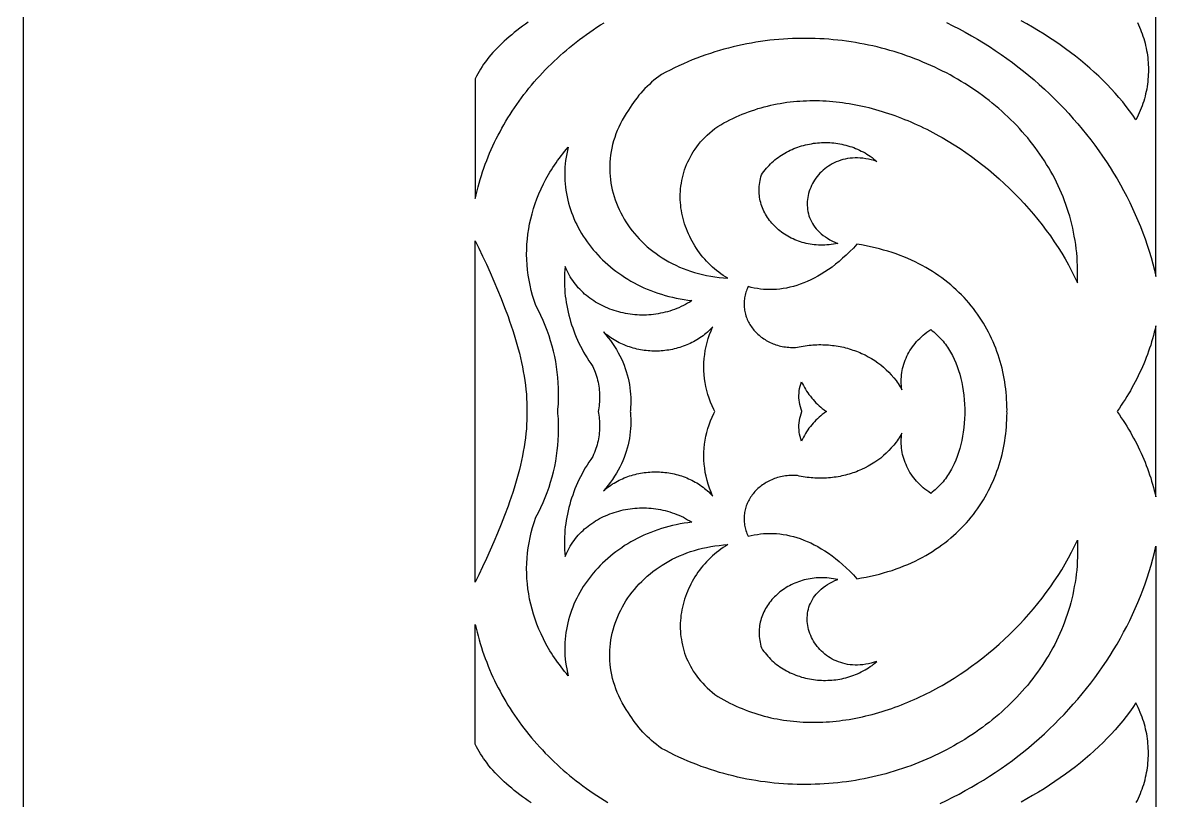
# Model space of a CAD drawing. Extents: x 599 to 929, y 27 to 457.
# Drawn here: x 599.4 to 701.4, y 208 to 276.8 of the extents above; entities that cross this region are included whole.
import ezdxf

# ---------------------------------------------------------------- set-up
doc = ezdxf.new("R2010")
doc.units = 0
doc.layers.add('LAYER_1', color=18, linetype='CONTINUOUS')

msp = doc.modelspace()

# ---------------------------------------------------------------- linework, layer by layer
at = {"layer": 'LAYER_1'}
for points in [[(599.39, 457.44), (599.39, 27.44), (929.39, 27.44), (929.39, 457.44)], [(692.73, 253.83), (692.75, 254.21), (692.75, 254.6), (692.75, 254.98), (692.74, 255.36), (692.72, 255.73), (692.7, 256.11), (692.67, 256.48), (692.63, 256.85), (692.58, 257.22), (692.53, 257.58), (692.46, 257.95), (692.4, 258.31), (692.32, 258.66), (692.24, 259.02), (692.15, 259.37), (692.05, 259.72), (691.95, 260.07), (691.83, 260.41), (691.72, 260.75), (691.59, 261.09), (691.46, 261.43), (691.33, 261.76), (691.18, 262.09), (691.03, 262.42), (690.88, 262.74), (690.72, 263.06), (690.55, 263.38), (690.38, 263.7), (690.2, 264.01), (690.01, 264.32), (689.82, 264.62), (689.62, 264.92), (689.42, 265.22), (689.21, 265.52), (689, 265.81), (688.78, 266.09), (688.56, 266.38), (688.33, 266.66), (688.09, 266.94), (687.85, 267.21), (687.61, 267.48), (687.36, 267.75), (687.11, 268.01), (686.85, 268.27), (686.58, 268.52), (686.32, 268.77), (686.04, 269.02), (685.77, 269.26), (685.48, 269.5), (685.2, 269.74), (684.91, 269.97), (684.61, 270.2), (684.32, 270.42), (684.01, 270.64), (683.71, 270.85), (683.4, 271.06), (683.08, 271.27), (682.77, 271.47), (682.45, 271.66), (682.12, 271.86), (681.79, 272.04), (681.46, 272.23), (681.13, 272.41), (680.79, 272.58), (680.45, 272.75), (680.1, 272.91), (679.76, 273.07), (679.41, 273.23), (679.05, 273.38), (678.7, 273.53), (678.34, 273.67), (677.98, 273.8), (677.61, 273.93), (677.25, 274.06), (676.88, 274.18), (676.51, 274.3), (676.13, 274.41), (675.76, 274.51), (675.38, 274.61), (675, 274.71), (674.62, 274.8), (674.24, 274.88), (673.85, 274.96), (673.46, 275.03), (673.08, 275.1), (672.69, 275.16), (672.29, 275.22), (671.9, 275.27), (671.51, 275.32), (671.11, 275.35), (670.72, 275.39), (670.32, 275.42), (669.92, 275.44), (669.52, 275.46), (669.12, 275.47), (668.72, 275.47), (668.32, 275.47), (667.91, 275.47), (667.51, 275.45), (667.1, 275.43), (666.7, 275.41), (666.3, 275.38), (665.89, 275.34), (665.49, 275.3), (665.08, 275.25), (664.68, 275.19), (664.27, 275.13), (663.87, 275.06), (663.46, 274.98), (663.06, 274.9), (662.65, 274.81), (662.25, 274.72), (661.84, 274.61), (661.44, 274.51), (661.04, 274.39), (660.64, 274.27), (660.24, 274.14), (659.84, 274.01), (659.44, 273.86), (659.04, 273.71), (658.64, 273.56), (658.25, 273.4), (657.85, 273.23), (657.46, 273.05), (657.07, 272.86), (656.68, 272.67), (656.29, 272.47), (655.9, 272.27), (655.68, 272.11), (655.46, 271.94), (655.25, 271.76), (655.04, 271.59), (654.84, 271.4), (654.64, 271.22), (654.45, 271.03), (654.27, 270.83), (654.09, 270.63), (653.92, 270.43), (653.75, 270.22), (653.59, 270.01), (653.43, 269.8), (653.28, 269.58), (653.14, 269.35), (653, 269.13), (652.8, 268.83), (652.62, 268.53), (652.44, 268.23), (652.28, 267.93), (652.13, 267.62), (652, 267.31), (651.88, 267.01), (651.77, 266.7), (651.67, 266.39), (651.59, 266.07), (651.51, 265.76), (651.45, 265.45), (651.41, 265.14), (651.37, 264.83), (651.35, 264.51), (651.33, 264.2), (651.33, 263.89), (651.34, 263.58), (651.36, 263.28), (651.4, 262.97), (651.44, 262.66), (651.49, 262.36), (651.56, 262.06), (651.63, 261.76), (651.72, 261.47), (651.82, 261.17), (651.92, 260.88), (652.04, 260.59), (652.17, 260.31), (652.3, 260.03), (652.45, 259.76), (652.6, 259.48), (652.77, 259.22), (652.94, 258.95), (653.12, 258.69), (653.32, 258.44), (653.52, 258.19), (653.73, 257.95), (653.94, 257.71), (654.17, 257.48), (654.41, 257.25), (654.65, 257.03), (654.9, 256.82), (655.16, 256.62), (655.43, 256.42), (655.7, 256.22), (655.98, 256.04), (656.27, 255.86), (656.57, 255.69), (656.87, 255.53), (657.18, 255.38), (657.5, 255.23), (657.82, 255.1), (658.15, 254.97), (658.49, 254.85), (658.84, 254.74), (659.19, 254.65), (659.54, 254.56), (659.9, 254.48), (660.27, 254.41), (660.64, 254.35), (661.02, 254.3), (661.41, 254.26), (661.8, 254.24), (661.59, 254.36), (661.38, 254.49), (661.18, 254.63), (660.99, 254.77), (660.79, 254.92), (660.61, 255.07), (660.42, 255.23), (660.25, 255.4), (660.07, 255.57), (659.91, 255.74), (659.74, 255.92), (659.58, 256.11), (659.43, 256.29), (659.28, 256.49), (659.14, 256.68), (659, 256.88), (658.87, 257.09), (658.75, 257.3), (658.63, 257.51), (658.51, 257.72), (658.41, 257.94), (658.3, 258.16), (658.21, 258.38), (658.12, 258.6), (658.04, 258.83), (657.96, 259.06), (657.89, 259.29), (657.83, 259.52), (657.77, 259.76), (657.72, 260), (657.68, 260.23), (657.64, 260.47), (657.62, 260.71), (657.6, 260.95), (657.58, 261.19), (657.58, 261.43), (657.58, 261.68), (657.59, 261.92), (657.61, 262.16), (657.63, 262.4), (657.67, 262.64), (657.71, 262.88), (657.76, 263.12), (657.82, 263.36), (657.88, 263.6), (657.96, 263.83), (658.04, 264.07), (658.13, 264.3), (658.24, 264.53), (658.35, 264.76), (658.47, 264.99), (658.59, 265.22), (658.73, 265.44), (658.88, 265.66), (659.04, 265.88), (659.2, 266.09), (659.38, 266.3), (659.56, 266.51), (659.76, 266.71), (659.97, 266.91), (660.18, 267.11), (660.41, 267.3), (660.64, 267.49), (660.89, 267.67), (661.16, 267.83), (661.42, 267.98), (661.69, 268.12), (661.96, 268.26), (662.23, 268.39), (662.51, 268.52), (662.78, 268.64), (663.06, 268.75), (663.33, 268.86), (663.61, 268.97), (663.89, 269.07), (664.17, 269.16), (664.45, 269.25), (664.73, 269.33), (665.01, 269.41), (665.29, 269.48), (665.58, 269.55), (665.86, 269.61), (666.15, 269.67), (666.43, 269.72), (666.72, 269.76), (667.01, 269.81), (667.3, 269.84), (667.59, 269.87), (667.88, 269.9), (668.16, 269.92), (668.45, 269.94), (668.75, 269.95), (669.04, 269.96), (669.33, 269.96), (669.62, 269.96), (669.91, 269.96), (670.2, 269.95), (670.49, 269.93), (670.79, 269.91), (671.08, 269.89), (671.37, 269.86), (671.66, 269.82), (671.95, 269.79), (672.24, 269.74), (672.54, 269.7), (672.83, 269.65), (673.12, 269.59), (673.41, 269.54), (673.7, 269.47), (673.99, 269.41), (674.28, 269.34), (674.57, 269.26), (674.86, 269.18), (675.15, 269.1), (675.44, 269.01), (675.72, 268.92), (676.01, 268.83), (676.3, 268.73), (676.58, 268.63), (676.87, 268.52), (677.15, 268.42), (677.43, 268.3), (677.71, 268.19), (678, 268.07), (678.28, 267.94), (678.55, 267.82), (678.83, 267.69), (679.11, 267.56), (679.39, 267.42), (679.66, 267.28), (679.93, 267.14), (680.21, 266.99), (680.48, 266.84), (680.75, 266.69), (681.28, 266.37), (681.81, 266.05), (682.34, 265.71), (682.85, 265.36), (683.36, 265), (683.87, 264.63), (684.36, 264.25), (684.85, 263.85), (685.33, 263.45), (685.8, 263.04), (686.26, 262.62), (686.72, 262.19), (687.16, 261.75), (687.6, 261.31), (688.02, 260.85), (688.43, 260.39), (688.84, 259.92), (689.23, 259.44), (689.61, 258.96), (689.98, 258.47), (690.34, 257.98), (690.68, 257.47), (691.02, 256.97), (691.34, 256.45), (691.64, 255.94), (691.94, 255.42), (692.22, 254.89), (692.48, 254.36)], [(664.77, 263.39), (664.87, 263.54), (664.98, 263.68), (665.09, 263.83), (665.2, 263.97), (665.32, 264.1), (665.44, 264.23), (665.56, 264.36), (665.69, 264.48), (665.83, 264.6), (665.96, 264.72), (666.1, 264.83), (666.24, 264.93), (666.39, 265.04), (666.53, 265.14), (666.68, 265.23), (666.84, 265.32), (666.99, 265.41), (667.15, 265.49), (667.31, 265.57), (667.47, 265.64), (667.64, 265.71), (667.8, 265.78), (667.97, 265.84), (668.14, 265.9), (668.31, 265.95), (668.48, 266), (668.66, 266.04), (668.83, 266.08), (669.01, 266.12), (669.19, 266.15), (669.36, 266.18), (669.54, 266.2), (669.72, 266.22), (669.9, 266.23), (670.08, 266.24), (670.26, 266.25), (670.44, 266.25), (670.63, 266.25), (670.81, 266.24), (670.99, 266.23), (671.17, 266.21), (671.35, 266.19), (671.53, 266.16), (671.71, 266.13), (671.89, 266.1), (672.06, 266.06), (672.24, 266.02), (672.41, 265.97), (672.59, 265.91), (672.76, 265.86), (672.93, 265.8), (673.1, 265.73), (673.27, 265.66), (673.44, 265.58), (673.6, 265.5), (673.77, 265.42), (673.93, 265.33), (674.09, 265.23), (674.24, 265.13), (674.4, 265.03), (674.55, 264.92), (674.69, 264.81), (674.84, 264.69), (674.98, 264.57), (674.73, 264.65), (674.48, 264.72), (674.23, 264.78), (673.99, 264.82), (673.75, 264.86), (673.51, 264.88), (673.28, 264.89), (673.05, 264.89), (672.83, 264.88), (672.61, 264.86), (672.39, 264.83), (672.18, 264.79), (671.98, 264.74), (671.78, 264.68), (671.58, 264.61), (671.39, 264.53), (671.21, 264.45), (671.03, 264.36), (670.85, 264.26), (670.69, 264.15), (670.53, 264.04), (670.37, 263.92), (670.22, 263.79), (670.08, 263.66), (669.94, 263.53), (669.82, 263.38), (669.69, 263.24), (669.58, 263.09), (669.47, 262.93), (669.37, 262.77), (669.28, 262.61), (669.2, 262.44), (669.12, 262.27), (669.05, 262.1), (668.99, 261.93), (668.94, 261.75), (668.9, 261.57), (668.86, 261.39), (668.84, 261.21), (668.82, 261.03), (668.81, 260.85), (668.82, 260.67), (668.83, 260.49), (668.85, 260.31), (668.88, 260.13), (668.92, 259.95), (668.97, 259.77), (669.03, 259.6), (669.1, 259.43), (669.18, 259.26), (669.28, 259.09), (669.38, 258.93), (669.49, 258.77), (669.62, 258.61), (669.76, 258.46), (669.9, 258.31), (670.06, 258.17), (670.24, 258.03), (670.42, 257.9), (670.61, 257.77), (670.82, 257.65), (671.04, 257.53), (671.27, 257.43), (671.52, 257.32), (671.33, 257.28), (671.13, 257.25), (670.94, 257.22), (670.75, 257.2), (670.55, 257.18), (670.36, 257.17), (670.18, 257.16), (669.99, 257.16), (669.8, 257.17), (669.62, 257.18), (669.43, 257.2), (669.25, 257.22), (669.07, 257.25), (668.9, 257.28), (668.72, 257.32), (668.55, 257.36), (668.38, 257.41), (668.21, 257.46), (668.04, 257.52), (667.88, 257.58), (667.71, 257.65), (667.56, 257.72), (667.4, 257.79), (667.25, 257.87), (667.1, 257.95), (666.95, 258.04), (666.81, 258.13), (666.67, 258.22), (666.53, 258.32), (666.4, 258.42), (666.27, 258.53), (666.15, 258.64), (666.03, 258.75), (665.91, 258.87), (665.8, 258.99), (665.69, 259.11), (665.58, 259.23), (665.48, 259.36), (665.39, 259.49), (665.3, 259.62), (665.21, 259.76), (665.13, 259.9), (665.05, 260.04), (664.98, 260.18), (664.91, 260.33), (664.85, 260.47), (664.8, 260.62), (664.75, 260.77), (664.7, 260.93), (664.66, 261.08), (664.63, 261.24), (664.6, 261.4), (664.58, 261.56), (664.57, 261.72), (664.56, 261.88), (664.55, 262.04), (664.56, 262.21), (664.57, 262.37), (664.58, 262.54), (664.61, 262.71), (664.64, 262.88), (664.67, 263.05), (664.72, 263.22)], [(646.74, 242.44), (646.75, 242.63), (646.79, 243.1), (646.8, 243.57), (646.81, 244.04), (646.8, 244.51), (646.78, 244.98), (646.74, 245.45), (646.69, 245.91), (646.63, 246.38), (646.55, 246.85), (646.46, 247.31), (646.35, 247.77), (646.23, 248.23), (646.1, 248.69), (645.96, 249.15), (645.8, 249.6), (645.62, 250.05), (645.44, 250.5), (645.24, 250.94), (645.02, 251.38), (644.79, 251.81), (644.64, 252.26), (644.5, 252.71), (644.38, 253.15), (644.28, 253.61), (644.19, 254.06), (644.11, 254.51), (644.05, 254.97), (644.01, 255.42), (643.98, 255.88), (643.97, 256.33), (643.98, 256.79), (644, 257.24), (644.04, 257.7), (644.09, 258.15), (644.16, 258.6), (644.24, 259.06), (644.34, 259.5), (644.45, 259.95), (644.58, 260.4), (644.73, 260.84), (644.89, 261.28), (645.06, 261.71), (645.25, 262.15), (645.46, 262.58), (645.68, 263), (645.92, 263.42), (646.04, 263.63), (646.17, 263.84), (646.3, 264.04), (646.44, 264.25), (646.58, 264.45), (646.72, 264.65), (646.87, 264.86), (647.02, 265.06), (647.17, 265.25), (647.33, 265.45), (647.49, 265.65), (647.66, 265.84), (647.59, 265.54), (647.53, 265.25), (647.47, 264.95), (647.43, 264.65), (647.39, 264.36), (647.37, 264.06), (647.35, 263.77), (647.35, 263.47), (647.35, 263.18), (647.36, 262.89), (647.38, 262.6), (647.41, 262.31), (647.45, 262.02), (647.49, 261.73), (647.55, 261.45), (647.61, 261.16), (647.68, 260.88), (647.76, 260.6), (647.85, 260.33), (647.95, 260.05), (648.05, 259.78), (648.16, 259.51), (648.28, 259.24), (648.41, 258.98), (648.54, 258.72), (648.68, 258.46), (648.83, 258.21), (648.99, 257.96), (649.15, 257.71), (649.32, 257.46), (649.5, 257.22), (649.68, 256.99), (649.87, 256.75), (650.07, 256.53), (650.27, 256.3), (650.49, 256.08), (650.7, 255.87), (650.92, 255.66), (651.15, 255.45), (651.39, 255.25), (651.63, 255.05), (651.88, 254.86), (652.13, 254.68), (652.39, 254.5), (652.65, 254.32), (652.92, 254.16), (653.2, 253.99), (653.48, 253.84), (653.76, 253.69), (654.05, 253.54), (654.35, 253.4), (654.65, 253.27), (654.96, 253.15), (655.27, 253.03), (655.58, 252.92), (655.9, 252.82), (656.23, 252.72), (656.55, 252.63), (656.89, 252.55), (657.22, 252.47), (657.56, 252.4), (657.91, 252.35), (658.26, 252.29), (658.61, 252.25), (658.42, 252.13), (658.23, 252.02), (658.04, 251.91), (657.85, 251.81), (657.66, 251.72), (657.46, 251.63), (657.26, 251.55), (657.06, 251.47), (656.86, 251.4), (656.66, 251.33), (656.45, 251.27), (656.25, 251.22), (656.04, 251.17), (655.83, 251.13), (655.63, 251.09), (655.42, 251.06), (655.21, 251.03), (655, 251.01), (654.79, 250.99), (654.58, 250.98), (654.38, 250.98), (654.17, 250.98), (653.96, 250.98), (653.75, 250.99), (653.54, 251.01), (653.34, 251.03), (653.13, 251.06), (652.93, 251.09), (652.73, 251.12), (652.52, 251.16), (652.32, 251.21), (652.13, 251.26), (651.93, 251.32), (651.73, 251.38), (651.54, 251.44), (651.35, 251.51), (651.16, 251.59), (650.97, 251.67), (650.79, 251.75), (650.61, 251.84), (650.43, 251.93), (650.25, 252.03), (650.08, 252.13), (649.91, 252.24), (649.74, 252.35), (649.58, 252.47), (649.42, 252.59), (649.27, 252.71), (649.11, 252.84), (648.97, 252.98), (648.82, 253.11), (648.68, 253.26), (648.55, 253.4), (648.42, 253.55), (648.29, 253.71), (648.17, 253.86), (648.05, 254.03), (647.94, 254.19), (647.84, 254.36), (647.73, 254.54), (647.64, 254.71), (647.55, 254.9), (647.46, 255.08), (647.39, 255.27), (647.36, 254.98), (647.34, 254.69), (647.33, 254.4), (647.33, 254.11), (647.33, 253.82), (647.34, 253.53), (647.35, 253.24), (647.37, 252.95), (647.4, 252.66), (647.44, 252.38), (647.48, 252.09), (647.53, 251.81), (647.58, 251.52), (647.64, 251.24), (647.71, 250.96), (647.79, 250.68), (647.87, 250.4), (647.95, 250.12), (648.05, 249.84), (648.15, 249.57), (648.25, 249.3), (648.36, 249.02), (648.48, 248.75), (648.61, 248.49), (648.74, 248.22), (648.88, 247.96), (649.02, 247.7), (649.17, 247.44), (649.32, 247.18), (649.49, 246.93), (649.65, 246.68), (649.83, 246.43), (649.9, 246.26), (649.98, 246.08), (650.04, 245.91), (650.11, 245.74), (650.16, 245.56), (650.21, 245.39), (650.26, 245.21), (650.3, 245.03), (650.34, 244.86), (650.37, 244.68), (650.39, 244.51), (650.41, 244.33), (650.43, 244.15), (650.44, 243.98), (650.44, 243.8), (650.44, 243.63), (650.43, 243.45), (650.42, 243.28), (650.41, 243.1), (650.39, 242.93), (650.36, 242.76), (650.34, 242.59), (650.31, 242.44), (650.34, 242.29), (650.36, 242.12), (650.39, 241.95), (650.41, 241.78), (650.42, 241.6), (650.43, 241.43), (650.44, 241.25), (650.44, 241.08), (650.44, 240.9), (650.43, 240.73), (650.41, 240.55), (650.39, 240.38), (650.37, 240.2), (650.34, 240.02), (650.3, 239.85), (650.26, 239.67), (650.21, 239.5), (650.16, 239.32), (650.11, 239.15), (650.04, 238.97), (649.98, 238.8), (649.9, 238.62), (649.83, 238.45), (649.65, 238.2), (649.49, 237.95), (649.32, 237.7), (649.17, 237.44), (649.02, 237.18), (648.88, 236.92), (648.74, 236.66), (648.61, 236.39), (648.48, 236.13), (648.36, 235.86), (648.25, 235.59), (648.15, 235.31), (648.05, 235.04), (647.95, 234.76), (647.87, 234.49), (647.79, 234.21), (647.71, 233.93), (647.64, 233.64), (647.58, 233.36), (647.53, 233.08), (647.48, 232.79), (647.44, 232.51), (647.4, 232.22), (647.37, 231.93), (647.35, 231.64), (647.34, 231.35), (647.33, 231.06), (647.33, 230.77), (647.33, 230.48), (647.34, 230.19), (647.36, 229.9), (647.39, 229.61), (647.46, 229.8), (647.55, 229.99), (647.64, 230.17), (647.73, 230.35), (647.84, 230.52), (647.94, 230.69), (648.05, 230.86), (648.17, 231.02), (648.29, 231.18), (648.42, 231.33), (648.55, 231.48), (648.68, 231.63), (648.82, 231.77), (648.97, 231.91), (649.11, 232.04), (649.27, 232.17), (649.42, 232.29), (649.58, 232.41), (649.74, 232.53), (649.91, 232.64), (650.08, 232.75), (650.25, 232.85), (650.43, 232.95), (650.61, 233.04), (650.79, 233.13), (650.97, 233.21), (651.16, 233.29), (651.35, 233.37), (651.54, 233.44), (651.73, 233.5), (651.93, 233.56), (652.13, 233.62), (652.32, 233.67), (652.52, 233.72), (652.73, 233.76), (652.93, 233.79), (653.13, 233.82), (653.34, 233.85), (653.54, 233.87), (653.75, 233.89), (653.96, 233.9), (654.17, 233.9), (654.38, 233.9), (654.58, 233.9), (654.79, 233.89), (655, 233.87), (655.21, 233.85), (655.42, 233.82), (655.63, 233.79), (655.83, 233.75), (656.04, 233.71), (656.25, 233.66), (656.45, 233.61), (656.66, 233.55), (656.86, 233.48), (657.06, 233.41), (657.26, 233.33), (657.46, 233.25), (657.66, 233.16), (657.85, 233.07), (658.04, 232.97), (658.23, 232.86), (658.42, 232.75), (658.61, 232.63), (658.26, 232.59), (657.91, 232.54), (657.56, 232.48), (657.22, 232.41), (656.89, 232.34), (656.55, 232.25), (656.23, 232.16), (655.9, 232.07), (655.58, 231.96), (655.27, 231.85), (654.96, 231.73), (654.65, 231.61), (654.35, 231.48), (654.05, 231.34), (653.76, 231.2), (653.48, 231.05), (653.2, 230.89), (652.92, 230.73), (652.65, 230.56), (652.39, 230.38), (652.13, 230.2), (651.88, 230.02), (651.63, 229.83), (651.39, 229.63), (651.15, 229.43), (650.92, 229.23), (650.7, 229.02), (650.49, 228.8), (650.27, 228.58), (650.07, 228.36), (649.87, 228.13), (649.68, 227.9), (649.5, 227.66), (649.32, 227.42), (649.15, 227.17), (648.99, 226.93), (648.83, 226.68), (648.68, 226.42), (648.54, 226.16), (648.41, 225.9), (648.28, 225.64), (648.16, 225.37), (648.05, 225.1), (647.95, 224.83), (647.85, 224.55), (647.76, 224.28), (647.68, 224), (647.61, 223.72), (647.55, 223.43), (647.49, 223.15), (647.45, 222.86), (647.41, 222.57), (647.38, 222.28), (647.36, 221.99), (647.35, 221.7), (647.35, 221.41), (647.35, 221.11), (647.37, 220.82), (647.39, 220.52), (647.43, 220.23), (647.47, 219.93), (647.53, 219.64), (647.59, 219.34), (647.66, 219.04), (647.49, 219.24), (647.33, 219.43), (647.17, 219.63), (647.02, 219.83), (646.87, 220.03), (646.72, 220.23), (646.58, 220.43), (646.44, 220.63), (646.3, 220.84), (646.17, 221.04), (646.04, 221.25), (645.92, 221.46), (645.68, 221.88), (645.46, 222.31), (645.25, 222.74), (645.06, 223.17), (644.89, 223.6), (644.73, 224.04), (644.58, 224.49), (644.45, 224.93), (644.34, 225.38), (644.24, 225.83), (644.16, 226.28), (644.09, 226.73), (644.04, 227.18), (644, 227.64), (643.98, 228.09), (643.97, 228.55), (643.98, 229), (644.01, 229.46), (644.05, 229.92), (644.11, 230.37), (644.19, 230.82), (644.28, 231.28), (644.38, 231.73), (644.5, 232.18), (644.64, 232.62), (644.79, 233.07), (645.02, 233.5), (645.24, 233.94), (645.44, 234.39), (645.62, 234.83), (645.8, 235.28), (645.96, 235.74), (646.1, 236.19), (646.23, 236.65), (646.35, 237.11), (646.46, 237.57), (646.55, 238.04), (646.63, 238.5), (646.69, 238.97), (646.74, 239.44), (646.78, 239.91), (646.8, 240.37), (646.81, 240.84), (646.8, 241.31), (646.79, 241.78), (646.75, 242.25)], [(639.43, 242.44), (639.43, 257.56), (639.75, 256.89), (640.08, 256.19), (640.41, 255.47), (640.75, 254.73), (641.08, 253.98), (641.41, 253.21), (641.72, 252.43), (642.03, 251.64), (642.33, 250.84), (642.47, 250.43), (642.61, 250.03), (642.74, 249.62), (642.87, 249.22), (643, 248.81), (643.11, 248.41), (643.23, 248), (643.33, 247.59), (643.43, 247.19), (643.52, 246.78), (643.61, 246.38), (643.68, 245.97), (643.75, 245.57), (643.82, 245.17), (643.87, 244.77), (643.91, 244.38), (643.95, 243.98), (643.97, 243.59), (643.99, 243.21), (643.99, 242.82), (643.99, 242.44), (643.99, 242.44), (643.99, 242.44), (643.99, 242.06), (643.99, 241.67), (643.97, 241.29), (643.95, 240.9), (643.91, 240.5), (643.87, 240.11), (643.82, 239.71), (643.75, 239.31), (643.68, 238.91), (643.61, 238.51), (643.52, 238.1), (643.43, 237.7), (643.33, 237.29), (643.23, 236.88), (643.11, 236.48), (643, 236.07), (642.87, 235.66), (642.74, 235.26), (642.61, 234.85), (642.47, 234.45), (642.33, 234.05), (642.03, 233.24), (641.72, 232.45), (641.41, 231.67), (641.08, 230.9), (640.75, 230.15), (640.41, 229.41), (640.08, 228.69), (639.75, 227.99), (639.43, 227.32)], [(682.76, 242.44), (682.76, 242.2), (682.74, 241.8), (682.72, 241.4), (682.68, 241.01), (682.63, 240.62), (682.57, 240.24), (682.5, 239.87), (682.42, 239.51), (682.32, 239.15), (682.22, 238.8), (682.1, 238.46), (681.97, 238.13), (681.83, 237.81), (681.68, 237.5), (681.6, 237.34), (681.51, 237.19), (681.42, 237.05), (681.33, 236.9), (681.24, 236.76), (681.14, 236.62), (681.05, 236.49), (680.94, 236.35), (680.84, 236.22), (680.73, 236.1), (680.62, 235.97), (680.5, 235.85), (680.38, 235.73), (680.26, 235.62), (680.14, 235.51), (680.01, 235.4), (679.88, 235.3), (679.75, 235.19), (679.57, 235.31), (679.4, 235.43), (679.24, 235.56), (679.08, 235.69), (678.92, 235.83), (678.78, 235.97), (678.63, 236.11), (678.5, 236.26), (678.37, 236.41), (678.25, 236.56), (678.13, 236.72), (678.02, 236.88), (677.91, 237.05), (677.81, 237.21), (677.72, 237.38), (677.63, 237.56), (677.56, 237.73), (677.48, 237.91), (677.42, 238.09), (677.36, 238.27), (677.31, 238.45), (677.26, 238.63), (677.22, 238.82), (677.19, 239.01), (677.17, 239.19), (677.15, 239.38), (677.14, 239.57), (677.14, 239.76), (677.14, 239.96), (677.15, 240.15), (677.17, 240.34), (677.2, 240.53), (677.12, 240.39), (677.04, 240.25), (676.95, 240.11), (676.86, 239.98), (676.77, 239.84), (676.68, 239.71), (676.48, 239.46), (676.26, 239.21), (676.04, 238.97), (675.81, 238.75), (675.57, 238.53), (675.32, 238.32), (675.06, 238.12), (674.79, 237.94), (674.51, 237.76), (674.22, 237.6), (673.93, 237.45), (673.63, 237.3), (673.48, 237.24), (673.32, 237.17), (673.17, 237.11), (673.01, 237.05), (672.85, 237), (672.7, 236.95), (672.54, 236.9), (672.37, 236.85), (672.21, 236.81), (672.05, 236.77), (671.88, 236.73), (671.72, 236.69), (671.55, 236.66), (671.38, 236.63), (671.21, 236.61), (671.04, 236.59), (670.87, 236.57), (670.7, 236.55), (670.53, 236.54), (670.36, 236.53), (670.19, 236.53), (670.02, 236.53), (669.84, 236.53), (669.67, 236.53), (669.5, 236.54), (669.32, 236.55), (669.15, 236.56), (668.98, 236.58), (668.8, 236.6), (668.63, 236.63), (668.46, 236.66), (668.28, 236.69), (668.11, 236.72), (667.94, 236.76), (667.78, 236.77), (667.63, 236.78), (667.48, 236.78), (667.33, 236.77), (667.18, 236.76), (667.03, 236.75), (666.88, 236.73), (666.74, 236.71), (666.6, 236.68), (666.46, 236.65), (666.32, 236.62), (666.19, 236.58), (666.05, 236.54), (665.92, 236.5), (665.79, 236.45), (665.67, 236.39), (665.54, 236.34), (665.42, 236.28), (665.3, 236.22), (665.19, 236.15), (665.08, 236.08), (664.96, 236.01), (664.86, 235.94), (664.75, 235.86), (664.65, 235.78), (664.55, 235.7), (664.45, 235.61), (664.36, 235.52), (664.27, 235.43), (664.19, 235.34), (664.1, 235.24), (664.02, 235.15), (663.95, 235.05), (663.87, 234.95), (663.8, 234.84), (663.74, 234.74), (663.67, 234.63), (663.62, 234.52), (663.56, 234.41), (663.51, 234.3), (663.46, 234.19), (663.42, 234.08), (663.38, 233.96), (663.35, 233.84), (663.31, 233.73), (663.29, 233.61), (663.27, 233.49), (663.25, 233.37), (663.23, 233.25), (663.22, 233.12), (663.22, 233), (663.22, 232.88), (663.22, 232.75), (663.23, 232.63), (663.25, 232.51), (663.26, 232.38), (663.29, 232.26), (663.32, 232.13), (663.35, 232.01), (663.39, 231.89), (663.43, 231.76), (663.48, 231.64), (663.53, 231.52), (663.59, 231.39), (663.86, 231.46), (664.13, 231.52), (664.4, 231.56), (664.67, 231.6), (664.95, 231.63), (665.23, 231.65), (665.52, 231.65), (665.81, 231.65), (666.1, 231.63), (666.39, 231.6), (666.69, 231.56), (666.98, 231.51), (667.28, 231.44), (667.59, 231.37), (667.89, 231.28), (668.2, 231.18), (668.5, 231.06), (668.81, 230.94), (669.12, 230.8), (669.43, 230.64), (669.75, 230.47), (670.06, 230.29), (670.37, 230.09), (670.69, 229.88), (671.01, 229.65), (671.32, 229.41), (671.64, 229.15), (671.95, 228.88), (672.27, 228.59), (672.59, 228.29), (672.9, 227.97), (673.22, 227.63), (673.63, 227.7), (674.03, 227.78), (674.43, 227.86), (674.82, 227.95), (675.21, 228.04), (675.58, 228.15), (675.95, 228.26), (676.32, 228.37), (676.68, 228.5), (677.03, 228.63), (677.37, 228.76), (677.71, 228.9), (678.04, 229.05), (678.37, 229.2), (678.69, 229.36), (679, 229.52), (679.31, 229.69), (679.61, 229.87), (679.9, 230.05), (680.18, 230.24), (680.47, 230.43), (680.74, 230.62), (681.01, 230.82), (681.27, 231.03), (681.52, 231.24), (681.77, 231.45), (682.01, 231.67), (682.25, 231.9), (682.48, 232.13), (682.7, 232.36), (682.91, 232.59), (683.12, 232.83), (683.33, 233.08), (683.52, 233.33), (683.71, 233.58), (683.9, 233.83), (684.08, 234.09), (684.25, 234.35), (684.41, 234.62), (684.57, 234.89), (684.72, 235.16), (684.87, 235.43), (685.01, 235.71), (685.14, 235.99), (685.27, 236.27), (685.39, 236.56), (685.51, 236.85), (685.61, 237.14), (685.72, 237.43), (685.81, 237.72), (685.9, 238.02), (685.98, 238.32), (686.06, 238.62), (686.13, 238.92), (686.2, 239.22), (686.25, 239.53), (686.31, 239.83), (686.35, 240.14), (686.39, 240.45), (686.42, 240.76), (686.45, 241.07), (686.47, 241.38), (686.49, 241.69), (686.49, 242.01), (686.5, 242.32), (686.49, 242.44), (686.5, 242.56), (686.49, 242.88), (686.49, 243.19), (686.47, 243.5), (686.45, 243.81), (686.42, 244.12), (686.39, 244.43), (686.35, 244.74), (686.31, 245.05), (686.25, 245.35), (686.2, 245.66), (686.13, 245.96), (686.06, 246.26), (685.98, 246.56), (685.9, 246.86), (685.81, 247.16), (685.72, 247.45), (685.61, 247.74), (685.51, 248.03), (685.39, 248.32), (685.27, 248.61), (685.14, 248.89), (685.01, 249.17), (684.87, 249.45), (684.72, 249.72), (684.57, 249.99), (684.41, 250.26), (684.25, 250.53), (684.08, 250.79), (683.9, 251.05), (683.71, 251.3), (683.52, 251.55), (683.33, 251.8), (683.12, 252.05), (682.91, 252.29), (682.7, 252.52), (682.48, 252.76), (682.25, 252.98), (682.01, 253.21), (681.77, 253.43), (681.52, 253.64), (681.27, 253.85), (681.01, 254.06), (680.74, 254.26), (680.47, 254.46), (680.18, 254.65), (679.9, 254.83), (679.61, 255.01), (679.31, 255.19), (679, 255.36), (678.69, 255.52), (678.37, 255.68), (678.04, 255.83), (677.71, 255.98), (677.37, 256.12), (677.03, 256.26), (676.68, 256.39), (676.32, 256.51), (675.95, 256.62), (675.58, 256.73), (675.21, 256.84), (674.82, 256.93), (674.43, 257.02), (674.03, 257.11), (673.63, 257.18), (673.22, 257.25), (672.9, 256.91), (672.59, 256.59), (672.27, 256.29), (671.95, 256), (671.64, 255.73), (671.32, 255.47), (671.01, 255.23), (670.69, 255), (670.37, 254.79), (670.06, 254.59), (669.75, 254.41), (669.43, 254.24), (669.12, 254.09), (668.81, 253.95), (668.5, 253.82), (668.2, 253.7), (667.89, 253.6), (667.59, 253.51), (667.28, 253.44), (666.98, 253.37), (666.69, 253.32), (666.39, 253.28), (666.1, 253.25), (665.81, 253.24), (665.52, 253.23), (665.23, 253.24), (664.95, 253.25), (664.67, 253.28), (664.4, 253.32), (664.13, 253.36), (663.86, 253.42), (663.59, 253.49), (663.53, 253.37), (663.48, 253.24), (663.43, 253.12), (663.39, 253), (663.35, 252.87), (663.32, 252.75), (663.29, 252.62), (663.26, 252.5), (663.25, 252.38), (663.23, 252.25), (663.22, 252.13), (663.22, 252), (663.22, 251.88), (663.22, 251.76), (663.23, 251.64), (663.25, 251.52), (663.27, 251.4), (663.29, 251.28), (663.31, 251.16), (663.35, 251.04), (663.38, 250.92), (663.42, 250.81), (663.46, 250.69), (663.51, 250.58), (663.56, 250.47), (663.62, 250.36), (663.67, 250.25), (663.74, 250.14), (663.8, 250.04), (663.87, 249.93), (663.95, 249.83), (664.02, 249.73), (664.1, 249.64), (664.19, 249.54), (664.27, 249.45), (664.36, 249.36), (664.45, 249.27), (664.55, 249.19), (664.65, 249.1), (664.75, 249.02), (664.86, 248.95), (664.96, 248.87), (665.08, 248.8), (665.19, 248.73), (665.3, 248.67), (665.42, 248.6), (665.54, 248.54), (665.67, 248.49), (665.79, 248.44), (665.92, 248.39), (666.05, 248.34), (666.19, 248.3), (666.32, 248.26), (666.46, 248.23), (666.6, 248.2), (666.74, 248.17), (666.88, 248.15), (667.03, 248.13), (667.18, 248.12), (667.33, 248.11), (667.48, 248.11), (667.63, 248.11), (667.78, 248.11), (667.94, 248.12), (668.11, 248.16), (668.28, 248.19), (668.46, 248.23), (668.63, 248.25), (668.8, 248.28), (668.98, 248.3), (669.15, 248.32), (669.32, 248.33), (669.5, 248.34), (669.67, 248.35), (669.84, 248.36), (670.02, 248.36), (670.19, 248.35), (670.36, 248.35), (670.53, 248.34), (670.7, 248.33), (670.87, 248.31), (671.04, 248.29), (671.21, 248.27), (671.38, 248.25), (671.55, 248.22), (671.72, 248.19), (671.88, 248.15), (672.05, 248.12), (672.21, 248.08), (672.37, 248.03), (672.54, 247.99), (672.7, 247.94), (672.85, 247.88), (673.01, 247.83), (673.17, 247.77), (673.32, 247.71), (673.48, 247.65), (673.63, 247.58), (673.93, 247.44), (674.22, 247.28), (674.51, 247.12), (674.79, 246.94), (675.06, 246.76), (675.32, 246.56), (675.57, 246.35), (675.81, 246.14), (676.04, 245.91), (676.26, 245.67), (676.48, 245.43), (676.68, 245.17), (676.77, 245.04), (676.86, 244.91), (676.95, 244.77), (677.04, 244.63), (677.12, 244.49), (677.2, 244.35), (677.17, 244.54), (677.15, 244.73), (677.14, 244.93), (677.14, 245.12), (677.14, 245.31), (677.15, 245.5), (677.17, 245.69), (677.19, 245.88), (677.22, 246.06), (677.26, 246.25), (677.31, 246.43), (677.36, 246.62), (677.42, 246.8), (677.48, 246.98), (677.56, 247.15), (677.63, 247.33), (677.72, 247.5), (677.81, 247.67), (677.91, 247.83), (678.02, 248), (678.13, 248.16), (678.25, 248.32), (678.37, 248.47), (678.5, 248.62), (678.63, 248.77), (678.78, 248.91), (678.92, 249.05), (679.08, 249.19), (679.24, 249.32), (679.4, 249.45), (679.57, 249.57), (679.75, 249.69), (679.88, 249.59), (680.01, 249.48), (680.14, 249.37), (680.26, 249.26), (680.38, 249.15), (680.5, 249.03), (680.62, 248.91), (680.73, 248.79), (680.84, 248.66), (680.94, 248.53), (681.05, 248.39), (681.14, 248.26), (681.24, 248.12), (681.33, 247.98), (681.42, 247.83), (681.51, 247.69), (681.6, 247.54), (681.68, 247.39), (681.83, 247.07), (681.97, 246.75), (682.1, 246.42), (682.22, 246.08), (682.32, 245.73), (682.42, 245.37), (682.5, 245.01), (682.57, 244.64), (682.63, 244.26), (682.68, 243.87), (682.72, 243.48), (682.74, 243.08), (682.76, 242.68)], [(653.15, 242.44), (653.16, 242.35), (653.18, 242.07), (653.2, 241.78), (653.2, 241.49), (653.19, 241.21), (653.18, 240.92), (653.15, 240.63), (653.12, 240.34), (653.07, 240.05), (653.02, 239.77), (652.96, 239.48), (652.88, 239.19), (652.8, 238.91), (652.7, 238.63), (652.6, 238.35), (652.49, 238.07), (652.36, 237.79), (652.23, 237.51), (652.08, 237.24), (651.93, 236.97), (651.76, 236.7), (651.58, 236.43), (651.39, 236.17), (651.2, 235.91), (650.99, 235.65), (650.77, 235.4), (650.9, 235.51), (651.03, 235.62), (651.16, 235.73), (651.3, 235.83), (651.44, 235.92), (651.58, 236.02), (651.72, 236.1), (651.87, 236.19), (652.01, 236.27), (652.16, 236.35), (652.31, 236.42), (652.47, 236.49), (652.62, 236.56), (652.78, 236.62), (652.93, 236.68), (653.09, 236.73), (653.25, 236.78), (653.41, 236.83), (653.57, 236.87), (653.74, 236.91), (653.9, 236.95), (654.06, 236.98), (654.23, 237.01), (654.39, 237.03), (654.56, 237.05), (654.73, 237.07), (654.89, 237.08), (655.06, 237.09), (655.23, 237.09), (655.39, 237.1), (655.56, 237.09), (655.73, 237.09), (655.89, 237.08), (656.06, 237.06), (656.22, 237.05), (656.39, 237.03), (656.55, 237), (656.72, 236.97), (656.88, 236.94), (657.04, 236.91), (657.21, 236.87), (657.37, 236.82), (657.53, 236.78), (657.68, 236.73), (657.84, 236.67), (658, 236.61), (658.15, 236.55), (658.3, 236.49), (658.45, 236.42), (658.6, 236.35), (658.75, 236.27), (658.89, 236.19), (659.04, 236.11), (659.18, 236.02), (659.32, 235.93), (659.45, 235.83), (659.59, 235.73), (659.72, 235.63), (659.85, 235.53), (659.98, 235.42), (660.1, 235.31), (660.22, 235.19), (660.34, 235.07), (660.45, 234.95), (660.38, 235.12), (660.3, 235.29), (660.17, 235.64), (660.05, 235.99), (659.95, 236.34), (659.86, 236.7), (659.79, 237.05), (659.74, 237.41), (659.7, 237.76), (659.67, 238.12), (659.67, 238.48), (659.67, 238.83), (659.69, 239.19), (659.73, 239.54), (659.78, 239.89), (659.85, 240.24), (659.93, 240.59), (660.03, 240.93), (660.14, 241.27), (660.26, 241.61), (660.4, 241.94), (660.56, 242.27), (660.65, 242.44), (660.56, 242.61), (660.4, 242.94), (660.26, 243.27), (660.14, 243.61), (660.03, 243.95), (659.93, 244.29), (659.85, 244.64), (659.78, 244.99), (659.73, 245.34), (659.69, 245.7), (659.67, 246.05), (659.67, 246.41), (659.67, 246.76), (659.7, 247.12), (659.74, 247.48), (659.79, 247.83), (659.86, 248.19), (659.95, 248.54), (660.05, 248.89), (660.17, 249.24), (660.3, 249.59), (660.38, 249.76), (660.45, 249.94), (660.34, 249.81), (660.22, 249.69), (660.1, 249.58), (659.98, 249.46), (659.85, 249.35), (659.72, 249.25), (659.59, 249.15), (659.45, 249.05), (659.32, 248.95), (659.18, 248.86), (659.04, 248.78), (658.89, 248.69), (658.75, 248.61), (658.6, 248.54), (658.45, 248.46), (658.3, 248.4), (658.15, 248.33), (658, 248.27), (657.84, 248.21), (657.68, 248.16), (657.53, 248.11), (657.37, 248.06), (657.21, 248.02), (657.04, 247.98), (656.88, 247.94), (656.72, 247.91), (656.55, 247.88), (656.39, 247.86), (656.22, 247.83), (656.06, 247.82), (655.89, 247.8), (655.73, 247.79), (655.56, 247.79), (655.39, 247.79), (655.23, 247.79), (655.06, 247.79), (654.89, 247.8), (654.73, 247.81), (654.56, 247.83), (654.39, 247.85), (654.23, 247.88), (654.06, 247.9), (653.9, 247.94), (653.74, 247.97), (653.57, 248.01), (653.41, 248.05), (653.25, 248.1), (653.09, 248.15), (652.93, 248.2), (652.78, 248.26), (652.62, 248.33), (652.47, 248.39), (652.31, 248.46), (652.16, 248.53), (652.01, 248.61), (651.87, 248.69), (651.72, 248.78), (651.58, 248.87), (651.44, 248.96), (651.3, 249.06), (651.16, 249.16), (651.03, 249.26), (650.9, 249.37), (650.77, 249.48), (650.99, 249.23), (651.2, 248.97), (651.39, 248.71), (651.58, 248.45), (651.76, 248.18), (651.93, 247.92), (652.08, 247.64), (652.23, 247.37), (652.36, 247.09), (652.49, 246.82), (652.6, 246.54), (652.7, 246.25), (652.8, 245.97), (652.88, 245.69), (652.96, 245.4), (653.02, 245.12), (653.07, 244.83), (653.12, 244.54), (653.15, 244.25), (653.18, 243.96), (653.19, 243.68), (653.2, 243.39), (653.2, 243.1), (653.18, 242.81), (653.16, 242.53)], [(696.24, 242.44), (696.27, 242.39), (696.45, 242.14), (696.62, 241.89), (696.79, 241.64), (696.95, 241.38), (697.11, 241.13), (697.26, 240.87), (697.42, 240.61), (697.56, 240.35), (697.71, 240.09), (697.85, 239.83), (697.98, 239.56), (698.12, 239.3), (698.24, 239.03), (698.37, 238.76), (698.49, 238.49), (698.6, 238.22), (698.72, 237.94), (698.82, 237.67), (698.93, 237.39), (699.03, 237.12), (699.12, 236.84), (699.22, 236.56), (699.3, 236.28), (699.39, 236), (699.47, 235.72), (699.54, 235.44), (699.61, 235.15), (699.68, 234.87), (699.68, 242.44), (699.68, 250.02), (699.61, 249.73), (699.54, 249.45), (699.47, 249.17), (699.39, 248.88), (699.3, 248.6), (699.22, 248.32), (699.12, 248.04), (699.03, 247.77), (698.93, 247.49), (698.82, 247.21), (698.72, 246.94), (698.6, 246.67), (698.49, 246.4), (698.37, 246.13), (698.24, 245.86), (698.12, 245.59), (697.98, 245.32), (697.85, 245.06), (697.71, 244.79), (697.56, 244.53), (697.42, 244.27), (697.26, 244.01), (697.11, 243.76), (696.95, 243.5), (696.79, 243.25), (696.62, 243), (696.45, 242.74), (696.27, 242.5)], [(668.34, 242.44), (668.34, 242.46), (668.27, 242.65), (668.21, 242.85), (668.16, 243.05), (668.12, 243.25), (668.1, 243.45), (668.08, 243.65), (668.08, 243.86), (668.09, 244.06), (668.11, 244.26), (668.14, 244.47), (668.19, 244.67), (668.25, 244.87), (668.32, 245.07), (668.39, 244.89), (668.48, 244.73), (668.57, 244.56), (668.66, 244.4), (668.76, 244.24), (668.87, 244.08), (668.97, 243.93), (669.09, 243.78), (669.21, 243.63), (669.33, 243.49), (669.46, 243.35), (669.59, 243.21), (669.72, 243.08), (669.86, 242.95), (670.01, 242.83), (670.15, 242.71), (670.3, 242.59), (670.46, 242.48), (670.51, 242.44), (670.46, 242.4), (670.3, 242.29), (670.15, 242.17), (670.01, 242.05), (669.86, 241.93), (669.72, 241.8), (669.59, 241.67), (669.46, 241.53), (669.33, 241.39), (669.21, 241.25), (669.09, 241.1), (668.97, 240.95), (668.87, 240.8), (668.76, 240.64), (668.66, 240.48), (668.57, 240.32), (668.48, 240.16), (668.39, 239.99), (668.32, 239.82), (668.25, 240.01), (668.19, 240.21), (668.14, 240.42), (668.11, 240.62), (668.09, 240.82), (668.08, 241.03), (668.08, 241.23), (668.1, 241.43), (668.12, 241.63), (668.16, 241.84), (668.21, 242.03), (668.27, 242.23), (668.34, 242.43)], [(692.73, 231.06), (692.75, 230.67), (692.75, 230.29), (692.75, 229.9), (692.74, 229.53), (692.72, 229.15), (692.7, 228.77), (692.67, 228.4), (692.63, 228.03), (692.58, 227.66), (692.53, 227.3), (692.46, 226.94), (692.4, 226.58), (692.32, 226.22), (692.24, 225.86), (692.15, 225.51), (692.05, 225.16), (691.95, 224.81), (691.83, 224.47), (691.72, 224.13), (691.59, 223.79), (691.46, 223.45), (691.33, 223.12), (691.18, 222.79), (691.03, 222.46), (690.88, 222.14), (690.72, 221.82), (690.55, 221.5), (690.38, 221.19), (690.2, 220.87), (690.01, 220.57), (689.82, 220.26), (689.62, 219.96), (689.42, 219.66), (689.21, 219.37), (689, 219.08), (688.78, 218.79), (688.56, 218.5), (688.33, 218.22), (688.09, 217.95), (687.85, 217.67), (687.61, 217.4), (687.36, 217.14), (687.11, 216.87), (686.85, 216.61), (686.58, 216.36), (686.32, 216.11), (686.04, 215.86), (685.77, 215.62), (685.48, 215.38), (685.2, 215.14), (684.91, 214.91), (684.61, 214.69), (684.32, 214.46), (684.01, 214.25), (683.71, 214.03), (683.4, 213.82), (683.08, 213.62), (682.77, 213.41), (682.45, 213.22), (682.12, 213.03), (681.79, 212.84), (681.46, 212.65), (681.13, 212.48), (680.79, 212.3), (680.45, 212.13), (680.1, 211.97), (679.76, 211.81), (679.41, 211.65), (679.05, 211.5), (678.7, 211.36), (678.34, 211.22), (677.98, 211.08), (677.61, 210.95), (677.25, 210.82), (676.88, 210.7), (676.51, 210.59), (676.13, 210.48), (675.76, 210.37), (675.38, 210.27), (675, 210.18), (674.62, 210.09), (674.24, 210), (673.85, 209.92), (673.46, 209.85), (673.08, 209.78), (672.69, 209.72), (672.29, 209.66), (671.9, 209.61), (671.51, 209.57), (671.11, 209.53), (670.72, 209.49), (670.32, 209.46), (669.92, 209.44), (669.52, 209.43), (669.12, 209.41), (668.72, 209.41), (668.32, 209.41), (667.91, 209.42), (667.51, 209.43), (667.1, 209.45), (666.7, 209.47), (666.3, 209.51), (665.89, 209.54), (665.49, 209.59), (665.08, 209.64), (664.68, 209.69), (664.27, 209.76), (663.87, 209.82), (663.46, 209.9), (663.06, 209.98), (662.65, 210.07), (662.25, 210.17), (661.84, 210.27), (661.44, 210.38), (661.04, 210.49), (660.64, 210.61), (660.24, 210.74), (659.84, 210.88), (659.44, 211.02), (659.04, 211.17), (658.64, 211.32), (658.25, 211.49), (657.85, 211.66), (657.46, 211.83), (657.07, 212.02), (656.68, 212.21), (656.29, 212.41), (655.9, 212.61), (655.68, 212.78), (655.46, 212.95), (655.25, 213.12), (655.04, 213.3), (654.84, 213.48), (654.64, 213.66), (654.45, 213.86), (654.27, 214.05), (654.09, 214.25), (653.92, 214.45), (653.75, 214.66), (653.59, 214.87), (653.43, 215.09), (653.28, 215.31), (653.14, 215.53), (653, 215.75), (652.8, 216.05), (652.62, 216.35), (652.44, 216.65), (652.28, 216.95), (652.13, 217.26), (652, 217.57), (651.88, 217.88), (651.77, 218.19), (651.67, 218.5), (651.59, 218.81), (651.51, 219.12), (651.45, 219.43), (651.41, 219.74), (651.37, 220.06), (651.35, 220.37), (651.33, 220.68), (651.33, 220.99), (651.34, 221.3), (651.36, 221.61), (651.4, 221.91), (651.44, 222.22), (651.49, 222.52), (651.56, 222.82), (651.63, 223.12), (651.72, 223.42), (651.82, 223.71), (651.92, 224), (652.04, 224.29), (652.17, 224.57), (652.3, 224.85), (652.45, 225.13), (652.6, 225.4), (652.77, 225.67), (652.94, 225.93), (653.12, 226.19), (653.32, 226.44), (653.52, 226.69), (653.73, 226.93), (653.94, 227.17), (654.17, 227.4), (654.41, 227.63), (654.65, 227.85), (654.9, 228.06), (655.16, 228.27), (655.43, 228.47), (655.7, 228.66), (655.98, 228.84), (656.27, 229.02), (656.57, 229.19), (656.87, 229.35), (657.18, 229.5), (657.5, 229.65), (657.82, 229.78), (658.15, 229.91), (658.49, 230.03), (658.84, 230.14), (659.19, 230.24), (659.54, 230.33), (659.9, 230.41), (660.27, 230.47), (660.64, 230.53), (661.02, 230.58), (661.41, 230.62), (661.8, 230.65), (661.59, 230.52), (661.38, 230.39), (661.18, 230.25), (660.99, 230.11), (660.79, 229.96), (660.61, 229.81), (660.42, 229.65), (660.25, 229.48), (660.07, 229.31), (659.91, 229.14), (659.74, 228.96), (659.58, 228.78), (659.43, 228.59), (659.28, 228.4), (659.14, 228.2), (659, 228), (658.87, 227.79), (658.75, 227.59), (658.63, 227.38), (658.51, 227.16), (658.41, 226.95), (658.3, 226.73), (658.21, 226.5), (658.12, 226.28), (658.04, 226.05), (657.96, 225.82), (657.89, 225.59), (657.83, 225.36), (657.77, 225.12), (657.72, 224.89), (657.68, 224.65), (657.64, 224.41), (657.62, 224.17), (657.6, 223.93), (657.58, 223.69), (657.58, 223.45), (657.58, 223.21), (657.59, 222.96), (657.61, 222.72), (657.63, 222.48), (657.67, 222.24), (657.71, 222), (657.76, 221.76), (657.82, 221.52), (657.88, 221.28), (657.96, 221.05), (658.04, 220.81), (658.13, 220.58), (658.24, 220.35), (658.35, 220.12), (658.47, 219.89), (658.59, 219.67), (658.73, 219.44), (658.88, 219.22), (659.04, 219.01), (659.2, 218.79), (659.38, 218.58), (659.56, 218.37), (659.76, 218.17), (659.97, 217.97), (660.18, 217.77), (660.41, 217.58), (660.64, 217.39), (660.89, 217.21), (661.16, 217.05), (661.42, 216.9), (661.69, 216.76), (661.96, 216.62), (662.23, 216.49), (662.51, 216.36), (662.78, 216.24), (663.06, 216.13), (663.33, 216.02), (663.61, 215.91), (663.89, 215.82), (664.17, 215.72), (664.45, 215.63), (664.73, 215.55), (665.01, 215.47), (665.29, 215.4), (665.58, 215.33), (665.86, 215.27), (666.15, 215.22), (666.43, 215.16), (666.72, 215.12), (667.01, 215.08), (667.3, 215.04), (667.59, 215.01), (667.88, 214.98), (668.16, 214.96), (668.45, 214.94), (668.75, 214.93), (669.04, 214.92), (669.33, 214.92), (669.62, 214.92), (669.91, 214.93), (670.2, 214.94), (670.49, 214.95), (670.79, 214.97), (671.08, 215), (671.37, 215.03), (671.66, 215.06), (671.95, 215.1), (672.24, 215.14), (672.54, 215.18), (672.83, 215.23), (673.12, 215.29), (673.41, 215.35), (673.7, 215.41), (673.99, 215.48), (674.28, 215.55), (674.57, 215.62), (674.86, 215.7), (675.15, 215.78), (675.44, 215.87), (675.72, 215.96), (676.01, 216.05), (676.3, 216.15), (676.58, 216.25), (676.87, 216.36), (677.15, 216.47), (677.43, 216.58), (677.71, 216.69), (678, 216.81), (678.28, 216.94), (678.55, 217.06), (678.83, 217.19), (679.11, 217.33), (679.39, 217.46), (679.66, 217.6), (679.93, 217.75), (680.21, 217.89), (680.48, 218.04), (680.75, 218.19), (681.28, 218.51), (681.81, 218.83), (682.34, 219.17), (682.85, 219.52), (683.36, 219.88), (683.87, 220.25), (684.36, 220.64), (684.85, 221.03), (685.33, 221.43), (685.8, 221.84), (686.26, 222.26), (686.72, 222.69), (687.16, 223.13), (687.6, 223.58), (688.02, 224.03), (688.43, 224.49), (688.84, 224.96), (689.23, 225.44), (689.61, 225.92), (689.98, 226.41), (690.34, 226.91), (690.68, 227.41), (691.02, 227.92), (691.34, 228.43), (691.64, 228.94), (691.94, 229.47), (692.22, 229.99), (692.48, 230.52)], [(664.77, 221.5), (664.87, 221.35), (664.98, 221.2), (665.09, 221.06), (665.2, 220.92), (665.32, 220.78), (665.44, 220.65), (665.56, 220.52), (665.69, 220.4), (665.83, 220.28), (665.96, 220.17), (666.1, 220.05), (666.24, 219.95), (666.39, 219.84), (666.53, 219.75), (666.68, 219.65), (666.84, 219.56), (666.99, 219.47), (667.15, 219.39), (667.31, 219.31), (667.47, 219.24), (667.64, 219.17), (667.8, 219.1), (667.97, 219.04), (668.14, 218.99), (668.31, 218.93), (668.48, 218.88), (668.66, 218.84), (668.83, 218.8), (669.01, 218.76), (669.19, 218.73), (669.36, 218.7), (669.54, 218.68), (669.72, 218.66), (669.9, 218.65), (670.08, 218.64), (670.26, 218.63), (670.44, 218.63), (670.63, 218.64), (670.81, 218.64), (670.99, 218.66), (671.17, 218.67), (671.35, 218.69), (671.53, 218.72), (671.71, 218.75), (671.89, 218.78), (672.06, 218.82), (672.24, 218.87), (672.41, 218.91), (672.59, 218.97), (672.76, 219.02), (672.93, 219.09), (673.1, 219.15), (673.27, 219.22), (673.44, 219.3), (673.6, 219.38), (673.77, 219.47), (673.93, 219.56), (674.09, 219.65), (674.24, 219.75), (674.4, 219.85), (674.55, 219.96), (674.69, 220.07), (674.84, 220.19), (674.98, 220.31), (674.73, 220.23), (674.48, 220.16), (674.23, 220.1), (673.99, 220.06), (673.75, 220.02), (673.51, 220), (673.28, 219.99), (673.05, 219.99), (672.83, 220), (672.61, 220.02), (672.39, 220.05), (672.18, 220.1), (671.98, 220.15), (671.78, 220.2), (671.58, 220.27), (671.39, 220.35), (671.21, 220.43), (671.03, 220.52), (670.85, 220.62), (670.69, 220.73), (670.53, 220.84), (670.37, 220.96), (670.22, 221.09), (670.08, 221.22), (669.94, 221.36), (669.82, 221.5), (669.69, 221.64), (669.58, 221.8), (669.47, 221.95), (669.37, 222.11), (669.28, 222.27), (669.2, 222.44), (669.12, 222.61), (669.05, 222.78), (668.99, 222.96), (668.94, 223.13), (668.9, 223.31), (668.86, 223.49), (668.84, 223.67), (668.82, 223.85), (668.81, 224.03), (668.82, 224.21), (668.83, 224.39), (668.85, 224.57), (668.88, 224.75), (668.92, 224.93), (668.97, 225.11), (669.03, 225.28), (669.1, 225.45), (669.18, 225.62), (669.28, 225.79), (669.38, 225.96), (669.49, 226.12), (669.62, 226.27), (669.76, 226.42), (669.9, 226.57), (670.06, 226.72), (670.24, 226.85), (670.42, 226.99), (670.61, 227.11), (670.82, 227.23), (671.04, 227.35), (671.27, 227.46), (671.52, 227.56), (671.33, 227.6), (671.13, 227.63), (670.94, 227.66), (670.75, 227.69), (670.55, 227.7), (670.36, 227.71), (670.18, 227.72), (669.99, 227.72), (669.8, 227.71), (669.62, 227.7), (669.43, 227.68), (669.25, 227.66), (669.07, 227.63), (668.9, 227.6), (668.72, 227.56), (668.55, 227.52), (668.38, 227.47), (668.21, 227.42), (668.04, 227.36), (667.88, 227.3), (667.71, 227.24), (667.56, 227.17), (667.4, 227.09), (667.25, 227.01), (667.1, 226.93), (666.95, 226.84), (666.81, 226.75), (666.67, 226.66), (666.53, 226.56), (666.4, 226.46), (666.27, 226.35), (666.15, 226.24), (666.03, 226.13), (665.91, 226.02), (665.8, 225.9), (665.69, 225.78), (665.58, 225.65), (665.48, 225.52), (665.39, 225.39), (665.3, 225.26), (665.21, 225.12), (665.13, 224.99), (665.05, 224.84), (664.98, 224.7), (664.91, 224.56), (664.85, 224.41), (664.8, 224.26), (664.75, 224.11), (664.7, 223.96), (664.66, 223.8), (664.63, 223.64), (664.6, 223.49), (664.58, 223.33), (664.57, 223.16), (664.56, 223), (664.55, 222.84), (664.56, 222.67), (664.57, 222.51), (664.58, 222.34), (664.61, 222.17), (664.64, 222.01), (664.67, 221.84), (664.72, 221.67)]]:
    msp.add_lwpolyline(points, close=True, dxfattribs=at)
for points in [[(681.14, 276.87), (681.7, 276.59), (682.26, 276.31), (682.81, 276.01), (683.35, 275.71), (683.89, 275.39), (684.42, 275.07), (684.94, 274.74), (685.46, 274.4), (685.98, 274.05), (686.48, 273.69), (686.98, 273.33), (687.47, 272.95), (687.95, 272.57), (688.43, 272.18), (688.9, 271.79), (689.36, 271.38), (689.82, 270.97), (690.26, 270.55), (690.7, 270.13), (691.13, 269.7), (691.55, 269.26), (691.97, 268.81), (692.37, 268.36), (692.77, 267.9), (693.16, 267.44), (693.54, 266.97), (693.91, 266.5), (694.27, 266.02), (694.62, 265.53), (694.96, 265.04), (695.3, 264.54), (695.62, 264.04), (695.94, 263.54), (696.24, 263.03), (696.54, 262.51), (696.82, 261.99), (697.1, 261.47), (697.36, 260.95), (697.61, 260.42), (697.86, 259.88), (698.09, 259.35), (698.31, 258.81), (698.52, 258.26), (698.72, 257.72), (698.91, 257.17), (699.09, 256.62), (699.25, 256.06), (699.41, 255.51), (699.55, 254.95), (699.68, 254.39), (699.68, 287.06)], [(644.12, 276.91), (643.86, 276.73), (643.61, 276.55), (643.36, 276.37), (643.12, 276.18), (642.88, 275.99), (642.65, 275.8), (642.42, 275.61), (642.2, 275.41), (641.98, 275.22), (641.77, 275.02), (641.57, 274.82), (641.37, 274.62), (641.18, 274.42), (640.99, 274.21), (640.81, 274.01), (640.64, 273.8), (640.48, 273.59), (640.32, 273.39), (640.17, 273.18), (640.03, 272.97), (639.89, 272.75), (639.76, 272.54), (639.64, 272.33), (639.53, 272.12), (639.43, 271.9), (639.43, 261.29), (639.5, 261.63), (639.59, 261.98), (639.67, 262.32), (639.77, 262.66), (639.87, 262.99), (639.97, 263.33), (640.08, 263.66), (640.19, 263.99), (640.31, 264.33), (640.44, 264.65), (640.57, 264.98), (640.7, 265.31), (640.84, 265.63), (640.99, 265.95), (641.14, 266.27), (641.29, 266.58), (641.45, 266.9), (641.62, 267.21), (641.79, 267.52), (641.96, 267.83), (642.14, 268.14), (642.32, 268.44), (642.51, 268.74), (642.7, 269.04), (642.9, 269.33), (643.1, 269.63), (643.31, 269.92), (643.52, 270.21), (643.74, 270.49), (643.96, 270.78), (644.18, 271.06), (644.41, 271.33), (644.65, 271.61), (644.89, 271.88), (645.13, 272.15), (645.37, 272.41), (645.62, 272.68), (645.88, 272.94), (646.14, 273.2), (646.4, 273.45), (646.67, 273.7), (646.94, 273.95), (647.22, 274.19), (647.5, 274.43), (647.78, 274.67), (648.07, 274.91), (648.36, 275.14), (648.65, 275.37), (648.95, 275.59), (649.26, 275.81), (649.56, 276.03), (649.87, 276.24), (650.19, 276.45), (650.5, 276.66), (650.83, 276.86)], [(698.04, 276.87), (698.13, 276.67), (698.22, 276.47), (698.31, 276.27), (698.39, 276.07), (698.46, 275.87), (698.53, 275.66), (698.6, 275.46), (698.66, 275.25), (698.72, 275.04), (698.77, 274.83), (698.82, 274.62), (698.86, 274.41), (698.9, 274.2), (698.93, 273.99), (698.96, 273.78), (698.98, 273.57), (699, 273.35), (699.01, 273.14), (699.02, 272.92), (699.02, 272.71), (699.02, 272.49), (699.01, 272.28), (699, 272.06), (698.98, 271.85), (698.96, 271.63), (698.94, 271.42), (698.9, 271.2), (698.87, 270.99), (698.82, 270.77), (698.77, 270.56), (698.72, 270.35), (698.66, 270.13), (698.6, 269.92), (698.53, 269.71), (698.46, 269.5), (698.38, 269.29), (698.29, 269.08), (698.2, 268.87), (698.11, 268.66), (698.01, 268.46), (697.9, 268.25), (697.63, 268.66), (697.34, 269.06), (697.05, 269.45), (696.74, 269.84), (696.41, 270.23), (696.08, 270.62), (695.73, 271), (695.38, 271.38), (695.01, 271.75), (694.63, 272.12), (694.23, 272.48), (693.83, 272.84), (693.42, 273.19), (693, 273.54), (692.57, 273.89), (692.12, 274.23), (691.67, 274.56), (691.21, 274.89), (690.74, 275.22), (690.26, 275.53), (689.78, 275.85), (689.28, 276.15), (688.77, 276.45), (688.26, 276.75), (687.74, 277.04)], [(680.57, 207.74), (681.14, 208.01), (681.7, 208.29), (682.26, 208.57), (682.81, 208.87), (683.35, 209.17), (683.89, 209.49), (684.42, 209.81), (684.94, 210.14), (685.46, 210.48), (685.98, 210.83), (686.48, 211.19), (686.98, 211.55), (687.47, 211.93), (687.95, 212.31), (688.43, 212.7), (688.9, 213.09), (689.36, 213.5), (689.82, 213.91), (690.26, 214.33), (690.7, 214.75), (691.13, 215.19), (691.55, 215.62), (691.97, 216.07), (692.37, 216.52), (692.77, 216.98), (693.16, 217.44), (693.54, 217.91), (693.91, 218.39), (694.27, 218.87), (694.62, 219.35), (694.96, 219.84), (695.3, 220.34), (695.62, 220.84), (695.94, 221.35), (696.24, 221.85), (696.54, 222.37), (696.82, 222.89), (697.1, 223.41), (697.36, 223.94), (697.61, 224.47), (697.86, 225), (698.09, 225.54), (698.31, 226.08), (698.52, 226.62), (698.72, 227.17), (698.91, 227.72), (699.09, 228.27), (699.25, 228.82), (699.41, 229.38), (699.55, 229.94), (699.68, 230.5), (699.68, 197.82)], [(644.38, 207.79), (644.12, 207.97), (643.86, 208.15), (643.61, 208.33), (643.36, 208.51), (643.12, 208.7), (642.88, 208.89), (642.65, 209.08), (642.42, 209.27), (642.2, 209.47), (641.98, 209.66), (641.77, 209.86), (641.57, 210.06), (641.37, 210.26), (641.18, 210.46), (640.99, 210.67), (640.81, 210.87), (640.64, 211.08), (640.48, 211.29), (640.32, 211.5), (640.17, 211.71), (640.03, 211.92), (639.89, 212.13), (639.76, 212.34), (639.64, 212.55), (639.53, 212.76), (639.43, 212.98), (639.43, 223.59), (639.5, 223.25), (639.59, 222.91), (639.67, 222.57), (639.77, 222.23), (639.87, 221.89), (639.97, 221.55), (640.08, 221.22), (640.19, 220.89), (640.31, 220.56), (640.44, 220.23), (640.57, 219.9), (640.7, 219.58), (640.84, 219.25), (640.99, 218.93), (641.14, 218.61), (641.29, 218.3), (641.45, 217.98), (641.62, 217.67), (641.79, 217.36), (641.96, 217.05), (642.14, 216.75), (642.32, 216.44), (642.51, 216.14), (642.7, 215.84), (642.9, 215.55), (643.1, 215.25), (643.31, 214.96), (643.52, 214.68), (643.74, 214.39), (643.96, 214.11), (644.18, 213.83), (644.41, 213.55), (644.65, 213.27), (644.89, 213), (645.13, 212.73), (645.37, 212.47), (645.62, 212.2), (645.88, 211.94), (646.14, 211.69), (646.4, 211.43), (646.67, 211.18), (646.94, 210.93), (647.22, 210.69), (647.5, 210.45), (647.78, 210.21), (648.07, 209.98), (648.36, 209.74), (648.65, 209.52), (648.95, 209.29), (649.26, 209.07), (649.56, 208.85), (649.87, 208.64), (650.19, 208.43), (650.5, 208.22), (650.83, 208.02), (651.15, 207.82)], [(697.94, 207.82), (698.04, 208.01), (698.13, 208.21), (698.22, 208.41), (698.31, 208.61), (698.39, 208.81), (698.46, 209.01), (698.53, 209.22), (698.6, 209.42), (698.66, 209.63), (698.72, 209.84), (698.77, 210.05), (698.82, 210.26), (698.86, 210.47), (698.9, 210.68), (698.93, 210.89), (698.96, 211.1), (698.98, 211.32), (699, 211.53), (699.01, 211.74), (699.02, 211.96), (699.02, 212.17), (699.02, 212.39), (699.01, 212.6), (699, 212.82), (698.98, 213.03), (698.96, 213.25), (698.94, 213.46), (698.9, 213.68), (698.87, 213.89), (698.82, 214.11), (698.77, 214.32), (698.72, 214.54), (698.66, 214.75), (698.6, 214.96), (698.53, 215.17), (698.46, 215.38), (698.38, 215.59), (698.29, 215.8), (698.2, 216.01), (698.11, 216.22), (698.01, 216.42), (697.9, 216.63), (697.63, 216.23), (697.34, 215.83), (697.05, 215.43), (696.74, 215.04), (696.41, 214.65), (696.08, 214.26), (695.73, 213.88), (695.38, 213.51), (695.01, 213.13), (694.63, 212.77), (694.23, 212.4), (693.83, 212.04), (693.42, 211.69), (693, 211.34), (692.57, 210.99), (692.12, 210.65), (691.67, 210.32), (691.21, 209.99), (690.74, 209.67), (690.26, 209.35), (689.78, 209.04), (689.28, 208.73), (688.77, 208.43), (688.26, 208.13), (687.74, 207.84)]]:
    msp.add_lwpolyline(points, dxfattribs=at)

doc.saveas('drawing.dxf')
